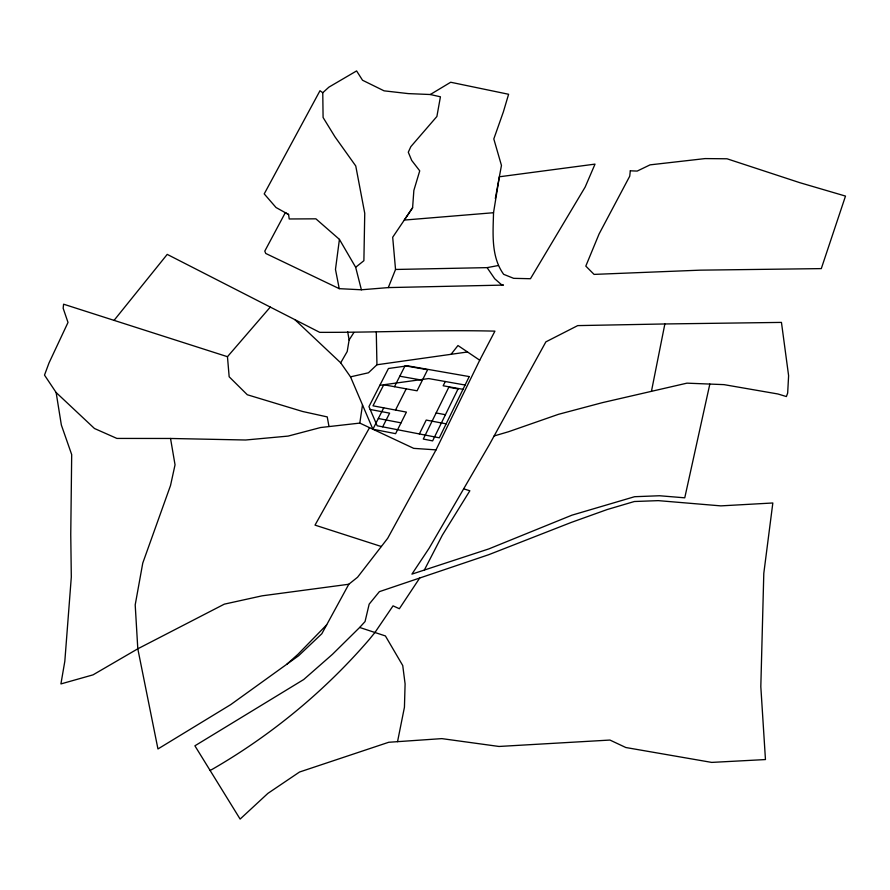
<?xml version="1.0" encoding="UTF-8"?>
<svg xmlns="http://www.w3.org/2000/svg" width="890" height="890" viewBox="0 0 890 890"><rect width="100%" height="100%" fill="white"/><g stroke="black" fill="none" stroke-linecap="round" stroke-linejoin="round"><path stroke-width="1.33" d="M493.527 212.721C493.049 233.358 490.846 256.554 503.651 274.32L513.663 278.336L530.462 278.726L585.175 187.034L595.021 164.116L499.357 176.787L493.527 212.721L404.282 220.075L412.604 207.748L413.861 190.427L419.735 170.835L411.692 160.411L408.288 152.201L410.857 146.628L436.89 116.479L440.428 96.799L430.293 94.518L408.265 93.606L384.08 90.836L362.541 80.245L356.601 70.922L328.888 87.153L322.77 92.738L323.092 117.502L334.952 136.793L355.755 165.963L364.744 213.288L363.888 260.703L355.666 267.289L361.396 289.784L388.296 287.592L503.451 285.089L501.248 284.477L494.718 278.759L487.108 267.634L395.538 269.47L388.296 287.592M362.508 404.928L359.805 423.095L413.705 448.36L436.022 449.873L479.721 360.205L494.929 331.136C436.478 329.689 378.072 332.537 319.71 332.348L167.22 254.384L114.065 320.367M322.77 92.738L319.988 90.724L264.219 193.898L276.022 207.515L288.594 214.501L289.205 218.973L315.894 218.829L339.424 239.377L335.474 269.425L339.235 288.66L361.396 289.784M347.678 331.703L349.125 339.991L347.211 351.528L340.692 362.82L350.515 376.848L372.888 429.225L395.616 433.664L406.407 412.103L372.999 405.818L383.757 384.758L417.076 390.799L427.612 369.739L405.072 365.801L394.47 386.694M495.318 198.57L501.459 165.44L493.805 138.951L503.395 111.806L508.602 94.273L450.696 82.247L430.293 94.518M651.513 391.01L664.863 323.96L781.453 322.403L788.607 375.68L787.672 393.046L786.382 396.551L777.916 393.981L724.004 384.636L686.947 383.156L602.43 402.636L558.442 414.328L508.524 431.739L494.139 435.955M397.541 741.659L404.438 707.25L405.095 683.887L402.736 665.531L385.403 635.938L359.66 627.461L332.437 654.339L303.713 679.526L194.899 745.809L240.122 819.078L267.89 793.379L299.507 772.031L388.719 742.271L441.841 738.622L499.012 746.465L609.95 740.057L625.803 747.511L711.7 762.407L765.456 759.559L760.817 686.668L763.798 573.371L772.832 502.984L720.856 505.876L658.3 500.636L634.359 501.515L607.169 509.547L571.202 522.452L488.688 554.715L379.363 591.661L369.172 604.143L365.045 621.576L359.66 627.461M709.831 384.08L684.755 497.822L659.568 495.752L634.592 496.709L571.97 515.165L488.832 548.908L411.925 574.117L429.18 548.151L489.311 444.733L545.87 341.871L577.721 325.607L664.863 323.96M419.368 433.942L426.221 420.069L446.146 423.851M445.267 381.521L443.164 385.771L463 389.319M382.7 426.844L389.62 413.149L370.173 409.467M395.516 410.056L406.218 388.83M372.888 429.236L383.735 407.843M424.33 570.056L442.308 535.235L469.853 490.779L463.679 488.821M436.022 449.873L387.695 538.294L357.558 577.243L348.802 584.252L321.824 633.747L298.639 655.73L230.699 704.635L157.953 748.957L137.805 648.799L135.202 604.877L142.767 563.07L170.535 485.462L175.041 464.814L170.535 438.47L116.89 438.425L94.474 428.502L56.137 392.523L44.5 375.102L49.017 362.942L68.007 322.447L63.157 308.263L63.59 304.191L227.462 356.701L270.293 307.083M369.55 427.667L315.016 525.122L381.343 546.505M349.125 339.991L353.875 332.504M419.713 578.022L399.365 608.727L393.046 605.856L374.946 632.49L369.339 639.376A432.952 303.457 -37.7 0 1 308.163 700.853A432.217 303.023 -37.7 0 1 212.732 769.038L210.118 770.462M412.604 207.748L392.69 237.252L395.538 269.47M451.052 354.309L457.972 345.531L479.721 360.205M326.675 624.836L297.961 654.306L287.014 664.085M467.539 351.984L376.948 364.767L368.438 372.788L350.515 376.848M487.108 267.634L498.356 265.52M379.863 385.292L428.668 378.573L465.092 385.025M359.805 423.095L320.578 427.534L288.137 436.089L245.607 440.005L170.535 438.47M348.802 584.252L262.127 595.822L224.302 604.154L137.805 648.799L93.016 674.865L60.92 683.921L64.825 661.248L71.311 577.02L70.755 534.478L71.689 454.59L61.354 425.02L56.137 392.523M399.788 376.214L422.361 380.23M436.133 412.971L445.423 414.707M378.328 418.5L401.023 422.85M339.235 288.66L265.754 253.461L264.786 251.114L285.312 212.677L288.594 214.501M340.692 362.82L294.901 319.666M339.424 239.377L355.666 267.289M328.966 426.399L327.242 416.909L302.622 411.492L247.298 394.748L229.164 376.782L227.462 356.701M376.281 332.092L376.948 364.767M630.309 170.813L629.731 176.198L599.081 233.97L585.809 266.099L594.075 274.398L700.23 270.16L821.292 268.613L845.5 196.089L799.743 182.661L727.03 158.787L705.08 158.587L650.056 164.861L637.184 171.08L630.309 170.813M469.219 376.581L439.326 437.813L377.182 425.776L368.95 406.619L388.452 368.493L407.564 365.823L469.219 376.581M458.061 388.908L432.618 440.884L423.284 439.059L448.794 387.25L458.061 388.908"/></g></svg>
